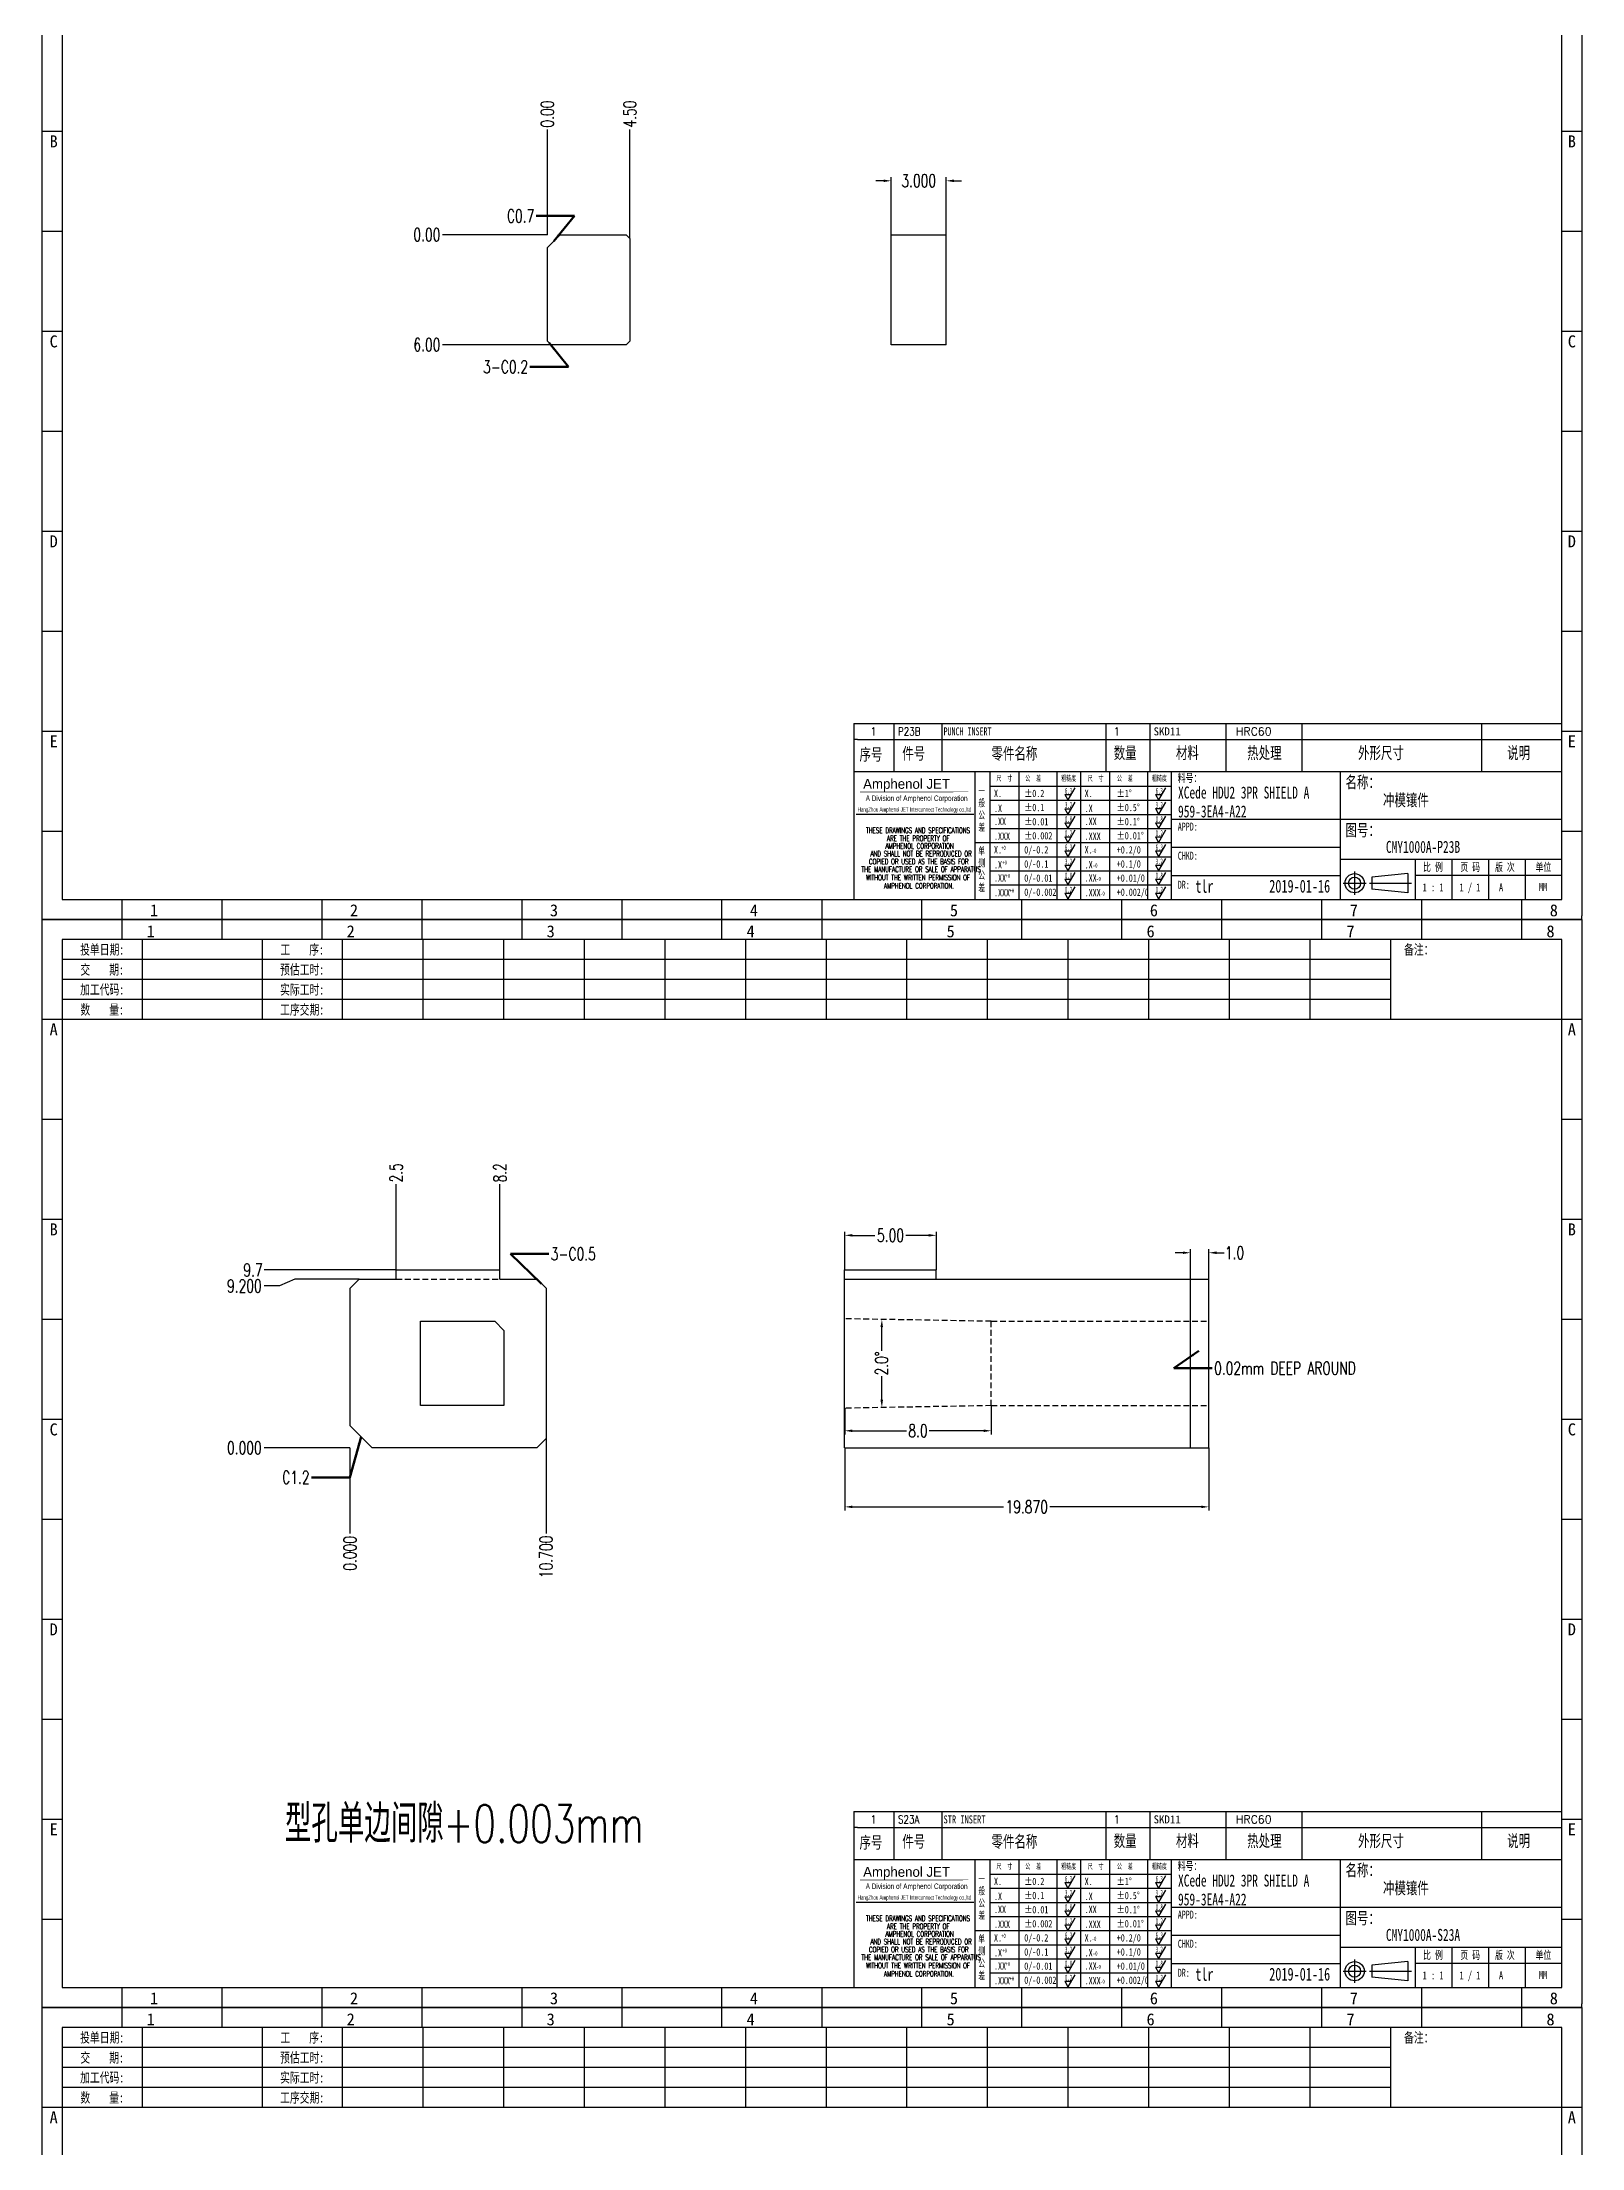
# Model space of a CAD drawing. Header units: millimetres. Extents: x -2852 to 5627, y -2271 to 1849.
# Drawn here: x -2474.4 to -2390.4, y -15.9 to 99 of the extents above; entities that cross this region are included whole.
import ezdxf
from ezdxf.enums import TextEntityAlignment as Align

# ---------------------------------------------------------------- set-up
doc = ezdxf.new("R2010")
doc.units = ezdxf.units.MM
doc.header["$PDSIZE"] = 3
doc.linetypes.add('DASHED2', pattern=[9.525, 6.35, -3.175])
for name, color, linetype in [('1', 7, 'Continuous'), ('11', 4, 'DASHED2'), ('41', 1, 'Continuous'), ('PUNCH', 1, 'Continuous')]:
    doc.layers.add(name, color=color, linetype=linetype)
doc.styles.add('CH', font='仿宋_GB2312_0.ttf')
doc.styles.add('jet01', font='simplex.shx', dxfattribs={"width": 0.7, "bigfont": 'hztxt.shx'})
doc.styles.add('jet02', font='simplex.shx', dxfattribs={"width": 0.7})
doc.styles.add('SIMPLEX', font='SIMPLEX')
doc.styles.get("Standard").update_dxf_attribs({"font": '仿宋_GB2312_0.ttf', "width": 0.7})
doc.styles.add('TEXTSTYLE_1', font='TRIUMB.TTF')
doc.styles.add('TEXTSTYLE_2', font='TRIUM.TTF')
doc.styles.add('tk', font='', dxfattribs={"width": 0.7})
doc.styles.add('tk 2', font='仿宋_GB2312_0.ttf', dxfattribs={"width": 0.65})
doc.styles.add('tk 4', font='simplex.shx', dxfattribs={"width": 0.65, "bigfont": 'bigfont.shx'})
doc.styles.get('tk').set_extended_font_data('NSimSun')
doc.dimstyles.new('jet02', dxfattribs={"dimtxt": 3.5, "dimasz": 2.1, "dimexe": 1, "dimexo": 0, "dimgap": 0.5, "dimtad": 0, "dimtoh": 1, "dimdec": 3, "dimzin": 9, "dimdsep": 46, "dimtxsty": 'jet02', "dimcen": 0, "dimclrt": 256, "dimazin": 2, "dimtfac": 1, "dimtdec": 3, "dimtofl": 0, "dimtmove": 0, "dimatfit": 1, "dimfxl": 0, "dimarcsym": 0})

# ---------------------------------------------------------------- blocks, each defined once
blk = doc.blocks.new('*D84')
at = {"layer": '41', "ltscale": 0.05}
for p, q in [((-1515.42, -2420.43), (-1515.42, -2418.34)), ((-1515, -2418.54), (-1513.77, -2418.54)), ((-1510.84, -2418.54), (-1512.08, -2418.54)), ((-1510.42, -2420.43), (-1510.42, -2418.34))]:
    blk.add_line(p, q, dxfattribs=at)
for points in [[(-1515, -2418.47), (-1515, -2418.61), (-1515.42, -2418.54)], [(-1510.84, -2418.47), (-1510.84, -2418.61), (-1510.42, -2418.54)]]:
    blk.add_solid(points, dxfattribs=at)
at = {"layer": 'Defpoints', "color": 0, "ltscale": 0.05}
for p in [(-1510.42, -2418.54), (-1515.42, -2420.43), (-1510.42, -2420.43)]:
    blk.add_point(p, dxfattribs=at)
at = {"layer": '41', "ltscale": 0.05, "insert": (-1512.92, -2418.54), "char_height": 0.7, "attachment_point": 5, "style": 'jet02'}
blk.add_mtext('5.00', dxfattribs=at)
blk = doc.blocks.new('A3-N')
at = {"layer": '1', "color": 1}
for p, q in [((0, 0), (0, 296.73)), ((0, 296.73), (420, 296.73)), ((21.82, 291.27), (21.82, 296.73)), ((49.09, 291.27), (49.09, 296.73)), ((76.36, 291.27), (76.36, 296.73)), ((103.64, 291.27), (103.64, 296.73)), ((103.64, 291.27), (103.64, 296.73)), ((103.64, 291.27), (103.64, 296.73)), ((130.91, 291.27), (130.91, 296.73)), ((158.18, 291.27), (158.18, 296.73)), ((185.45, 291.27), (185.45, 296.73)), ((212.73, 291.27), (212.73, 296.73)), ((240, 291.27), (240, 296.73)), ((267.27, 291.27), (267.27, 296.73)), ((294.55, 291.27), (294.55, 296.73)), ((321.82, 291.27), (321.82, 296.73)), ((349.09, 291.27), (349.09, 296.73)), ((376.36, 291.27), (376.36, 296.73)), ((403.64, 291.27), (403.64, 296.73)), ((420, 296.73), (420, 1)), ((5.45, 269.45), (0, 269.45)), ((420, 269.45), (414.55, 269.45)), ((5.45, 242.18), (0, 242.18)), ((420, 242.18), (414.55, 242.18)), ((5.45, 214.91), (0, 214.91)), ((420, 214.91), (414.55, 214.91)), ((5.45, 187.64), (0, 187.64)), ((420, 187.64), (414.55, 187.64)), ((5.45, 160.36), (0, 160.36)), ((420, 160.36), (414.55, 160.36)), ((5.45, 133.09), (0, 133.09)), ((420, 133.09), (414.55, 133.09)), ((5.45, 105.82), (0, 105.82)), ((420, 105.82), (414.55, 105.82)), ((5.45, 78.55), (0, 78.55)), ((420, 78.55), (414.55, 78.55)), ((5.45, 51.27), (0, 51.27)), ((222.45, 49.09), (221.45, 49.09)), ((221.45, 49.09), (221.45, 40.36)), ((222.45, 49.09), (414.55, 49.09)), ((232.36, 49.09), (232.36, 40.36)), ((245.45, 49.09), (245.45, 40.36)), ((290.18, 49.09), (290.18, 40.36)), ((302.18, 49.09), (302.18, 40.36)), ((322.91, 49.09), (322.91, 40.36)), ((343.64, 49.09), (343.64, 40.36)), ((392.73, 40.36), (392.73, 49.09)), ((420, 51.27), (414.55, 51.27)), ((258.55, 40.36), (258.55, 5.44)), ((266.45, 40.36), (266.45, 5.44)), ((276.78, 40.36), (276.78, 5.45)), ((291.18, 40.36), (291.18, 5.45)), ((301.51, 40.37), (301.51, 5.46)), ((308.01, 40.36), (308.01, 5.45)), ((354.09, 40.36), (354.09, 5.45)), ((308.01, 32.39), (258.55, 32.39)), ((5.45, 24), (0, 24)), ((308.01, 28.54), (258.55, 28.54)), ((308.01, 24.69), (258.55, 24.69)), ((414.55, 27.27), (308.01, 27.27)), ((420, 24), (414.55, 24)), ((354.09, 19.63), (308.01, 19.63)), ((308.01, 16.99), (258.55, 16.99)), ((308.01, 13.14), (258.55, 13.14)), ((308.01, 11.99), (354.09, 11.99)), ((414.55, 16.36), (354.09, 16.36)), ((372.51, 12.49), (362.69, 11.5)), ((362.69, 11.5), (362.69, 8.23)), ((372.51, 12.49), (372.51, 7.25)), ((374.55, 16.36), (374.55, 5.45)), ((414.55, 12), (374.55, 12)), ((384.55, 16.36), (384.55, 5.45)), ((394.55, 16.36), (394.55, 5.45)), ((404.55, 16.36), (404.55, 5.45)), ((308.01, 9.29), (258.55, 9.29)), ((372.51, 7.25), (362.69, 8.23)), ((1, 0), (0, 0)), ((420, 0), (1, 0)), ((21.82, 0), (21.82, 5.45)), ((49.09, 0), (49.09, 5.45)), ((76.36, 0), (76.36, 5.45)), ((103.64, 0), (103.64, 5.45)), ((130.91, 0), (130.91, 5.45)), ((158.18, 0), (158.18, 5.45)), ((185.45, 0), (185.45, 5.45)), ((212.73, 0), (212.73, 5.45)), ((240, 0), (240, 5.45)), ((267.27, 0), (267.27, 5.45)), ((294.55, 0), (294.55, 5.45)), ((321.82, 0), (321.82, 5.45)), ((349.09, 0), (349.09, 5.45)), ((376.36, 0), (376.36, 5.45)), ((403.64, 0), (403.64, 5.45)), ((420, 0), (420, 1))]:
    blk.add_line(p, q, dxfattribs=at)
at = {"layer": '1'}
for p, q in [((414.55, 278.18), (414.55, 284.73)), ((221.45, 40.36), (221.45, 5.45)), ((221.45, 40.36), (414.55, 40.36)), ((221.45, 40.36), (414.55, 40.36)), ((254.41, 40.36), (254.41, 5.45)), ((283.28, 40.36), (283.28, 5.45)), ((308.01, 36.24), (258.55, 36.24)), ((222.08, 28.67), (254.12, 28.67)), ((308.01, 20.84), (254.41, 20.84))]:
    blk.add_line(p, q, dxfattribs=at)
at = {"layer": '1', "color": 1, "ltscale": 0.05}
for p, q in [((281.68, 35.84), (279.79, 32.56)), ((306.41, 35.84), (304.52, 32.56)), ((278.93, 34.04), (279.79, 32.56)), ((278.93, 34.04), (280.65, 34.04)), ((278.93, 30.19), (279.79, 28.71)), ((278.93, 30.19), (280.65, 30.19)), ((281.68, 31.99), (279.79, 28.71)), ((303.66, 34.05), (304.52, 32.56)), ((303.66, 34.05), (305.38, 34.05)), ((303.66, 30.2), (305.38, 30.2)), ((303.66, 30.2), (304.52, 28.71)), ((306.41, 31.99), (304.52, 28.71)), ((278.93, 26.34), (279.79, 24.86)), ((278.93, 26.34), (280.65, 26.34)), ((281.68, 28.14), (279.79, 24.86)), ((281.68, 24.29), (279.79, 21.01)), ((303.66, 26.35), (304.52, 24.86)), ((303.66, 26.35), (305.38, 26.35)), ((306.41, 28.14), (304.52, 24.86)), ((306.41, 24.29), (304.52, 21.01)), ((278.93, 22.49), (280.65, 22.49)), ((278.93, 22.49), (279.79, 21.01)), ((278.93, 18.66), (279.79, 17.17)), ((278.93, 18.66), (280.65, 18.66)), ((281.68, 20.45), (279.79, 17.17)), ((303.66, 22.5), (305.38, 22.5)), ((303.66, 22.5), (304.52, 21.01)), ((303.66, 18.66), (304.52, 17.18)), ((303.66, 18.66), (305.38, 18.66)), ((306.41, 20.46), (304.52, 17.18)), ((278.93, 14.81), (280.65, 14.81)), ((278.93, 14.81), (279.79, 13.32)), ((281.68, 16.6), (279.79, 13.32)), ((281.68, 12.75), (279.79, 9.47)), ((303.66, 14.81), (305.38, 14.81)), ((303.66, 14.81), (304.52, 13.33)), ((306.41, 16.61), (304.52, 13.33)), ((306.41, 12.76), (304.52, 9.48)), ((278.93, 10.96), (279.79, 9.47)), ((278.93, 10.96), (280.65, 10.96)), ((278.93, 7.11), (279.79, 5.62)), ((278.93, 7.11), (280.65, 7.11)), ((281.68, 8.9), (279.79, 5.62)), ((303.66, 10.96), (304.52, 9.48)), ((303.66, 10.96), (305.38, 10.96)), ((303.66, 7.11), (305.38, 7.11)), ((303.66, 7.11), (304.52, 5.63)), ((306.41, 8.91), (304.52, 5.63))]:
    blk.add_line(p, q, dxfattribs=at)
at = {"layer": '1', "color": 1, "ltscale": 0.1}
for p, q in [((358.01, 13.02), (358.01, 6.71)), ((354.86, 9.87), (361.17, 9.87)), ((362.03, 9.87), (373.54, 9.87))]:
    blk.add_line(p, q, dxfattribs=at)
at = {"layer": '1'}
blk.add_lwpolyline([(221.45, 5.45), (414.55, 5.45), (414.55, 291.27), (5.45, 291.27), (5.45, 5.45), (414.55, 5.45)], dxfattribs=at)
at = {"layer": '1', "color": 7, "linetype": 'Continuous', "const_width": 0.123}
blk.add_lwpolyline([(223.11, 34.74), (252.6, 34.76)], dxfattribs=at)
at = {"layer": '1', "color": 1}
for radius in [2.62, 1.64]:
    blk.add_circle((358.01, 9.87), radius, dxfattribs=at)
at = {"layer": '41'}
for p, q in [((27.27, 291.27), (27.27, 269.45)), ((60, 291.27), (60, 269.45)), ((81.82, 291.27), (81.82, 269.45)), ((103.82, 291.27), (103.82, 269.45)), ((125.82, 291.27), (125.82, 269.45)), ((147.82, 291.27), (147.82, 269.45)), ((169.82, 291.27), (169.82, 269.45)), ((191.82, 291.27), (191.82, 269.45)), ((213.82, 291.27), (213.82, 269.45)), ((235.82, 291.27), (235.82, 269.45)), ((257.82, 291.27), (257.82, 269.45)), ((279.82, 291.27), (279.82, 269.45)), ((301.82, 291.27), (301.82, 269.45)), ((323.82, 291.27), (323.82, 269.45)), ((345.82, 291.27), (345.82, 269.45)), ((367.82, 291.27), (367.82, 269.45)), ((367.82, 285.82), (5.45, 285.82)), ((367.82, 280.36), (5.45, 280.36)), ((367.82, 274.91), (5.45, 274.91)), ((414.55, 269.45), (5.45, 269.45))]:
    blk.add_line(p, q, dxfattribs=at)
at = {"layer": '1', "color": 1}
for s, p in [('1', (29.64, 295.11)), ('2', (84.18, 295.11)), ('3', (138.73, 295.11)), ('4', (193.27, 295.11)), ('5', (247.82, 295.11)), ('6', (302.36, 295.11)), ('7', (356.91, 295.11)), ('8', (411.45, 295.11)), ('1', (30.53, 4.11)), ('2', (85.08, 4.11)), ('3', (139.62, 4.11)), ('4', (194.17, 4.11)), ('5', (248.72, 4.11)), ('6', (303.26, 4.11)), ('7', (357.81, 4.11)), ('8', (412.35, 4.11))]:
    blk.add_text(s, height=3.27, dxfattribs=at).set_placement(p, align=Align.TOP_CENTER)
at = {"layer": '1', "style": 'tk', "width": 0.7}
for s, p in [('投单日期:', (16.36, 288.55)), ('工    序:', (70.91, 288.55)), ('备注：', (375.51, 288.55)), ('交    期:', (16.36, 283.09)), ('预估工时:', (70.91, 283.09)), ('加工代码:', (16.36, 277.64)), ('实际工时:', (70.91, 277.64)), ('数    量:', (16.36, 272.18)), ('工序交期:', (70.91, 272.18))]:
    blk.add_text(s, height=2.727, dxfattribs=at).set_placement(p, align=Align.MIDDLE)
at = {"layer": '1', "color": 1}
for s, p in [('A', (2.04, 268.36)), ('B', (2.04, 213.82)), ('C', (2.04, 159.27)), ('D', (2.04, 104.73)), ('E', (2.04, 50.18))]:
    blk.add_text(s, height=3.27, dxfattribs=at).set_placement(p, align=Align.TOP_LEFT)
for s, p in [('A', (418.37, 268.36)), ('B', (418.37, 213.82)), ('C', (418.37, 159.27)), ('D', (418.37, 104.73)), ('E', (418.37, 50.18))]:
    blk.add_text(s, height=3.27, dxfattribs=at).set_placement(p, align=Align.TOP_RIGHT)
at = {"layer": '1', "color": 1, "style": 'tk 2', "width": 0.7}
for s, height, p in [('序号', 3.273, (222.96, 43.34)), ('件号', 3.273, (234.62, 43.61)), ('零件名称', 3.273, (258.97, 43.61)), ('数量', 3.273, (292.3, 43.78)), ('材料', 3.273, (309.27, 43.78)), ('热处理', 3.273, (328.71, 43.78)), ('外形尺寸', 3.273, (358.94, 43.78)), ('说明', 3.273, (399.61, 43.78)), ('料号：', 2.182, (309.77, 37.46)), ('名称：', 3.273, (355.52, 35.79)), ('图号：', 3.273, (355.52, 22.7)), ('比 例', 2.182, (376.69, 13.18)), ('页 码', 2.182, (386.85, 13.18)), ('版 次', 2.182, (396.31, 13.18)), ('单位', 2.182, (407.35, 13.18))]:
    blk.add_text(s, height=height, dxfattribs=at).set_placement(p)
at = {"layer": '1', "color": 7, "linetype": 'Continuous', "style": 'TEXTSTYLE_1'}
blk.add_text('Amphenol JET', height=2.7, dxfattribs=at).set_placement((223.96, 35.61))
at = {"layer": '1', "color": 1, "style": 'tk 2', "width": 0.7}
for s, p in [('X.', (259.64, 34.37)), ('%%P0.2', (267.9, 34.37)), ('X.', (284.37, 34.37)), ('%%P1%%D', (293.12, 34.37)), ('.X', (259.64, 30.28)), ('%%P0.1', (267.9, 30.52)), ('.X', (284.37, 30.28)), ('%%P0.5%%D', (293.12, 30.52)), ('.XX', (259.64, 26.71)), ('.XXX', (259.64, 22.68)), ('%%P0.01', (267.9, 26.67)), ('%%P0.002', (267.9, 22.82)), ('.XX', (284.37, 26.71)), ('.XXX', (284.37, 22.68)), ('%%P0.1%%D', (293.12, 26.67)), ('%%P0.01%%D', (293.12, 22.82)), ('X.', (259.64, 18.97)), ('0/-0.2', (267.9, 18.97)), ('X.', (284.37, 18.97)), ('+0.2/0', (293.12, 18.97)), ('.X', (259.64, 14.88)), ('.XX', (259.64, 11.31)), ('0/-0.1', (267.9, 15.12)), ('0/-0.01', (267.9, 11.27)), ('.X', (284.37, 14.88)), ('.XX', (284.37, 11.31)), ('+0.1/0', (293.12, 15.12)), ('+0.01/0', (293.12, 11.27)), ('.XXX', (259.64, 7.28)), ('0/-0.002', (267.9, 7.42)), ('.XXX', (284.37, 7.28)), ('+0.002/0', (293.12, 7.42))]:
    blk.add_text(s, height=2, dxfattribs=at).set_placement(p, align=Align.MIDDLE_LEFT)
at = {"layer": '1', "color": 1, "ltscale": 0.05, "style": 'tk 2', "width": 0.5}
for s, p in [('6.3', (279.01, 34.26)), ('6.3', (303.74, 34.27)), ('3.2', (279.01, 30.41)), ('3.2', (303.74, 30.42)), ('0.8', (279.01, 26.56)), ('0.2', (279.01, 22.71)), ('0.8', (303.74, 26.57)), ('0.2', (303.74, 22.72)), ('6.3', (279.01, 18.87)), ('6.3', (303.74, 18.88)), ('3.2', (279.01, 15.02)), ('0.8', (279.01, 11.17)), ('3.2', (303.74, 15.03)), ('0.8', (303.74, 11.18)), ('0.2', (279.01, 7.32)), ('0.2', (303.74, 7.33))]:
    blk.add_text(s, height=1.6, dxfattribs=at).set_placement(p)
at = {"layer": '1', "color": 7, "linetype": 'Continuous'}
for s, height, style, width, p in [('HangZhou Amphenol JET Interconnect Technology co.,ltd ', 1.2, 'TEXTSTYLE_2', 0.6, (222.47, 29.36)), ('A Division of Amphenol Corporation', 1.5, 'TEXTSTYLE_2', 0.7, (224.64, 32.29)), ('THESE DRAWINGS AND SPECIFICATIONS', 1.5, 'tk 4', 0.6, (224.73, 23.52)), ('AND SHALL NOT BE REPRODUCED OR', 1.5, 'tk 4', 0.6, (225.95, 17.17)), ('AMPHENOL CORPORATION', 1.5, 'tk 4', 0.6, (230.04, 19.27)), ('ARE THE PROPERTY OF', 1.5, 'tk 4', 0.6, (230.45, 21.35)), ('THE MANUFACTURE OR SALE OF APPARATUS', 1.5, 'tk 4', 0.6, (223.5, 12.92)), ('WITHOUT THE WRITTEN PERMISSION OF', 1.5, 'tk 4', 0.6, (224.73, 10.67)), ('COPIED OR USED AS THE BASIS FOR', 1.5, 'tk 4', 0.6, (225.54, 15.02)), ('AMPHENOL CORPORATION.', 1.5, 'tk 4', 0.6, (229.63, 8.4))]:
    blk.add_text(s, height=height, dxfattribs=dict(at, style=style, width=width)).set_placement(p)
at = {"layer": '1', "style": 'tk 2', "width": 0.7}
for s, p in [('APPD:', (309.77, 24.21)), ('CHKD:', (309.77, 16.27)), ('DR:', (309.77, 8.35))]:
    blk.add_text(s, height=2.182, dxfattribs=at).set_placement(p)
at = {"layer": '1', "color": 7, "style": 'tk 2', "width": 0.7}
blk.add_text('MM', height=2.182, dxfattribs=at).set_placement((408.31, 7.75))
at = {"layer": '1', "ltscale": 0.05, "char_height": 2, "width": 2.5195, "attachment_point": 1, "style": 'tk 2'}
for s, insert in [('一般公差', (255.39, 36.11)), ('单侧公差', (255.39, 19.71))]:
    blk.add_mtext(s, dxfattribs=dict(at, insert=insert))
at = {"layer": '1', "color": 1, "ltscale": 0.05, "char_height": 1.5, "width": 6.3627, "attachment_point": 1, "style": 'tk 2'}
for s, insert in [('尺  寸', (260.31, 39.25)), ('公  差', (268.17, 39.25)), ('粗糙度', (277.98, 39.25)), ('尺  寸', (285.2, 39.25)), ('公  差', (293.18, 39.25)), ('粗糙度', (302.71, 39.26))]:
    blk.add_mtext(s, dxfattribs=dict(at, insert=insert))
at = {"layer": '1', "color": 1, "ltscale": 0.05, "char_height": 1.2, "width": 5.1396, "attachment_point": 1, "line_spacing_factor": 0.8, "style": 'tk 2'}
for s, insert in [('+0', (261.58, 20.13)), ('-0', (286.31, 19.33)), ('+0', (261.88, 16.09)), ('+0', (262.79, 12.45)), ('-0', (286.61, 15.29)), ('-0', (287.51, 11.65)), ('+0', (263.87, 8.44)), ('-0', (288.59, 7.64))]:
    blk.add_mtext(s, dxfattribs=dict(at, insert=insert))
at = {"layer": '1', "style": 'tk 2', "width": 0.7}
for tag, p in [('PATR-NO1', (309.84, 32.96)), ('PATR-NO2', (309.84, 27.81)), ('TITLE', (365.74, 30.9)), ('DWG-NO:', (366.54, 18.14))]:
    blk.add_attdef(tag, p, '', height=3.27, dxfattribs=at)
at = {"layer": '1', "color": 1, "style": 'tk 2', "width": 0.7}
for tag, p in [('DRAW', (314.55, 7.27)), ('DATE', (334.72, 7.32))]:
    blk.add_attdef(tag, p, '', height=3.49, dxfattribs=at)
at = {"layer": '1', "style": 'tk 2', "width": 0.7}
for tag, p in [('SCALE', (376.55, 8.73)), ('SHEET', (386.6, 8.72)), ('REV', (397.38, 8.73))]:
    blk.add_attdef(tag, text='', height=2.18, dxfattribs=at).set_placement(p, align=Align.MIDDLE_LEFT)
blk = doc.blocks.new('FB3')
at = {"layer": '1', "color": 1}
for p, q in [((0, 4.36), (193.09, 4.36)), ((0, 4.36), (0, 0)), ((10.91, 4.36), (10.91, 0)), ((24, 4.36), (24, 0)), ((68.73, 4.36), (68.73, 0)), ((80.73, 4.36), (80.73, 0)), ((101.45, 4.36), (101.45, 0)), ((122.18, 4.36), (122.18, 0)), ((171.27, 0), (171.27, 4.36))]:
    blk.add_line(p, q, dxfattribs=at)
at = {"layer": '1'}
for tag, style, p in [('ITEM', 'SIMPLEX', (4.36, 2.18)), ('PARTNO', 'SIMPLEX', (12, 2.18)), ('QTY', 'SIMPLEX', (74.18, 2.18)), ('MATL', 'CH', (81.72, 2.18)), ('FINISH', 'SIMPLEX', (104.17, 2.18)), ('SPEC', 'SIMPLEX', (130.91, 2.18)), ('REMARK', 'SIMPLEX', (174.06, 2.18))]:
    blk.add_attdef(tag, text='', height=2.18, dxfattribs=dict(at, style=style)).set_placement(p, align=Align.MIDDLE_LEFT)
at = {"layer": '1', "style": 'tk', "width": 0.7}
blk.add_attdef('DIE', text='', height=2.18, dxfattribs=at).set_placement((24.43, 2.18), align=Align.MIDDLE_LEFT)
blk = doc.blocks.new('*D975')
at = {"layer": '41', "ltscale": 0.05}
blk.add_line((-1531.64, -2363.96), (-1537.36, -2363.96), dxfattribs=at)
at = {"layer": 'Defpoints', "color": 0, "ltscale": 0.05}
for p in [(-1537.36, -2363.96), (-1531.64, -2363.96), (-1531.64, -2363.96)]:
    blk.add_point(p, dxfattribs=at)
at = {"layer": '41', "ltscale": 0.05, "insert": (-1538.21, -2363.96), "char_height": 0.7, "attachment_point": 5, "style": 'jet02'}
blk.add_mtext('0.00', dxfattribs=at)
blk = doc.blocks.new('*D976')
at = {"layer": '41', "ltscale": 0.05}
blk.add_line((-1531.44, -2369.96), (-1537.36, -2369.96), dxfattribs=at)
at = {"layer": 'Defpoints', "color": 0, "ltscale": 0.05}
for p in [(-1531.64, -2363.96), (-1537.36, -2369.96), (-1531.44, -2369.96)]:
    blk.add_point(p, dxfattribs=at)
at = {"layer": '41', "ltscale": 0.05, "insert": (-1538.21, -2369.96), "char_height": 0.7, "attachment_point": 5, "style": 'jet02'}
blk.add_mtext('6.00', dxfattribs=at)
blk = doc.blocks.new('*D977')
at = {"layer": '41', "ltscale": 0.05}
blk.add_line((-1531.64, -2363.96), (-1531.64, -2358.23), dxfattribs=at)
at = {"layer": 'Defpoints', "color": 0, "ltscale": 0.05}
for p in [(-1531.64, -2358.23), (-1531.64, -2363.96), (-1531.64, -2363.96)]:
    blk.add_point(p, dxfattribs=at)
at = {"layer": '41', "ltscale": 0.05, "insert": (-1531.64, -2357.38), "char_height": 0.7, "attachment_point": 5, "rotation": 90, "style": 'jet02'}
blk.add_mtext('0.00', dxfattribs=at)
blk = doc.blocks.new('*D978')
at = {"layer": '41', "ltscale": 0.05}
blk.add_line((-1527.14, -2364.16), (-1527.14, -2358.23), dxfattribs=at)
at = {"layer": 'Defpoints', "color": 0, "ltscale": 0.05}
for p in [(-1527.14, -2358.23), (-1531.64, -2363.96), (-1527.14, -2364.16)]:
    blk.add_point(p, dxfattribs=at)
at = {"layer": '41', "ltscale": 0.05, "insert": (-1527.14, -2357.38), "char_height": 0.7, "attachment_point": 5, "rotation": 90, "style": 'jet02'}
blk.add_mtext('4.50', dxfattribs=at)
blk = doc.blocks.new('*D979')
at = {"layer": '41', "ltscale": 0.05}
for p, q in [((-1513.3, -2361.02), (-1513.72, -2361.02)), ((-1512.88, -2363.96), (-1512.88, -2360.82)), ((-1509.88, -2363.96), (-1509.88, -2360.82)), ((-1509.46, -2361.02), (-1509.04, -2361.02))]:
    blk.add_line(p, q, dxfattribs=at)
for points in [[(-1513.3, -2360.95), (-1513.3, -2361.09), (-1512.88, -2361.02)], [(-1509.46, -2360.95), (-1509.46, -2361.09), (-1509.88, -2361.02)]]:
    blk.add_solid(points, dxfattribs=at)
at = {"layer": 'Defpoints', "color": 0, "ltscale": 0.05}
for p in [(-1509.88, -2361.02), (-1512.88, -2363.96), (-1509.88, -2363.96)]:
    blk.add_point(p, dxfattribs=at)
at = {"layer": '41', "ltscale": 0.05, "insert": (-1511.38, -2361.02), "char_height": 0.7, "attachment_point": 5, "style": 'jet02'}
blk.add_mtext('3.000', dxfattribs=at)
blk = doc.blocks.new('*D980')
at = {"layer": '41', "ltscale": 0.05}
blk.add_line((-1542.41, -2430.13), (-1547.09, -2430.13), dxfattribs=at)
at = {"layer": 'Defpoints', "color": 0, "ltscale": 0.05}
for p in [(-1547.09, -2430.13), (-1542.41, -2430.13), (-1542.41, -2430.13)]:
    blk.add_point(p, dxfattribs=at)
at = {"layer": '41', "ltscale": 0.05, "insert": (-1548.17, -2430.13), "char_height": 0.7, "attachment_point": 5, "style": 'jet02'}
blk.add_mtext('0.000', dxfattribs=at)
blk = doc.blocks.new('*D981')
at = {"layer": '41', "ltscale": 0.05}
for p, q in [((-1545.41, -2420.93), (-1546.25, -2421.3)), ((-1541.91, -2420.93), (-1545.41, -2420.93)), ((-1546.25, -2421.3), (-1547.09, -2421.3))]:
    blk.add_line(p, q, dxfattribs=at)
at = {"layer": 'Defpoints', "color": 0, "ltscale": 0.05}
for p in [(-1541.91, -2420.93), (-1547.09, -2421.3), (-1542.41, -2430.13)]:
    blk.add_point(p, dxfattribs=at)
at = {"layer": '41', "ltscale": 0.05, "insert": (-1548.17, -2421.3), "char_height": 0.7, "attachment_point": 5, "style": 'jet02'}
blk.add_mtext('9.200', dxfattribs=at)
blk = doc.blocks.new('*D982')
at = {"layer": '41', "ltscale": 0.05}
blk.add_line((-1539.89, -2420.43), (-1547.09, -2420.43), dxfattribs=at)
at = {"layer": 'Defpoints', "color": 0, "ltscale": 0.05}
for p in [(-1547.09, -2420.43), (-1539.89, -2420.43), (-1542.41, -2430.13)]:
    blk.add_point(p, dxfattribs=at)
at = {"layer": '41', "ltscale": 0.05, "insert": (-1547.7, -2420.43), "char_height": 0.7, "attachment_point": 5, "style": 'jet02'}
blk.add_mtext('9.7', dxfattribs=at)
blk = doc.blocks.new('*D983')
at = {"layer": '41', "ltscale": 0.05}
blk.add_line((-1542.41, -2430.13), (-1542.41, -2434.81), dxfattribs=at)
at = {"layer": 'Defpoints', "color": 0, "ltscale": 0.05}
for p in [(-1542.41, -2430.13), (-1542.41, -2430.13), (-1542.41, -2434.81)]:
    blk.add_point(p, dxfattribs=at)
at = {"layer": '41', "ltscale": 0.05, "insert": (-1542.41, -2435.89), "char_height": 0.7, "attachment_point": 5, "rotation": 90, "style": 'jet02'}
blk.add_mtext('0.000', dxfattribs=at)
blk = doc.blocks.new('*D984')
at = {"layer": '41', "ltscale": 0.05}
blk.add_line((-1531.71, -2429.63), (-1531.71, -2434.81), dxfattribs=at)
at = {"layer": 'Defpoints', "color": 0, "ltscale": 0.05}
for p in [(-1542.41, -2430.13), (-1531.71, -2429.63), (-1531.71, -2434.81)]:
    blk.add_point(p, dxfattribs=at)
at = {"layer": '41', "ltscale": 0.05, "insert": (-1531.71, -2436.08), "char_height": 0.7, "attachment_point": 5, "rotation": 90, "style": 'jet02'}
blk.add_mtext('10.700', dxfattribs=at)
blk = doc.blocks.new('*D985')
at = {"layer": '41', "ltscale": 0.05}
blk.add_line((-1539.89, -2420.43), (-1539.89, -2415.75), dxfattribs=at)
at = {"layer": 'Defpoints', "color": 0, "ltscale": 0.05}
for p in [(-1539.89, -2415.75), (-1539.89, -2420.43), (-1542.41, -2430.13)]:
    blk.add_point(p, dxfattribs=at)
at = {"layer": '41', "ltscale": 0.05, "insert": (-1539.89, -2415.13), "char_height": 0.7, "attachment_point": 5, "rotation": 90, "style": 'jet02'}
blk.add_mtext('2.5', dxfattribs=at)
blk = doc.blocks.new('*D986')
at = {"layer": '41', "ltscale": 0.05}
blk.add_line((-1534.23, -2420.43), (-1534.23, -2415.75), dxfattribs=at)
at = {"layer": 'Defpoints', "color": 0, "ltscale": 0.05}
for p in [(-1534.23, -2415.75), (-1534.23, -2420.43), (-1542.41, -2430.13)]:
    blk.add_point(p, dxfattribs=at)
at = {"layer": '41', "ltscale": 0.05, "insert": (-1534.23, -2415.13), "char_height": 0.7, "attachment_point": 5, "rotation": 90, "style": 'jet02'}
blk.add_mtext('8.2', dxfattribs=at)
blk = doc.blocks.new('*D987')
at = {"layer": '41', "ltscale": 0.05}
for p, q in [((-1515.42, -2430.13), (-1515.42, -2433.55)), ((-1495.55, -2430.13), (-1495.55, -2433.55)), ((-1515, -2433.35), (-1506.75, -2433.35)), ((-1495.97, -2433.35), (-1504.22, -2433.35))]:
    blk.add_line(p, q, dxfattribs=at)
for points in [[(-1515, -2433.28), (-1515, -2433.42), (-1515.42, -2433.35)], [(-1495.97, -2433.28), (-1495.97, -2433.42), (-1495.55, -2433.35)]]:
    blk.add_solid(points, dxfattribs=at)
at = {"layer": 'Defpoints', "color": 0, "ltscale": 0.05}
for p in [(-1515.42, -2430.13), (-1495.55, -2430.13), (-1515.42, -2433.35)]:
    blk.add_point(p, dxfattribs=at)
at = {"layer": '41', "ltscale": 0.05, "insert": (-1505.49, -2433.35), "char_height": 0.7, "attachment_point": 5, "style": 'jet02'}
blk.add_mtext('19.870', dxfattribs=at)
blk = doc.blocks.new('*D988')
at = {"layer": '41', "ltscale": 0.05}
for p, q in [((-1515.42, -2427.97), (-1515.42, -2429.4)), ((-1507.42, -2427.83), (-1507.42, -2429.4)), ((-1515, -2429.2), (-1512.04, -2429.2)), ((-1507.84, -2429.2), (-1510.81, -2429.2))]:
    blk.add_line(p, q, dxfattribs=at)
for points in [[(-1515, -2429.13), (-1515, -2429.27), (-1515.42, -2429.2)], [(-1507.84, -2429.13), (-1507.84, -2429.27), (-1507.42, -2429.2)]]:
    blk.add_solid(points, dxfattribs=at)
at = {"layer": 'Defpoints', "color": 0, "ltscale": 0.05}
for p in [(-1515.42, -2427.97), (-1507.42, -2427.83), (-1515.42, -2429.2)]:
    blk.add_point(p, dxfattribs=at)
at = {"layer": '41', "ltscale": 0.05, "insert": (-1511.42, -2429.2), "char_height": 0.7, "attachment_point": 5, "style": 'jet02'}
blk.add_mtext('8.0', dxfattribs=at)
blk = doc.blocks.new('*D989')
at = {"layer": '41', "ltscale": 0.05}
for p, q in [((-1496.97, -2419.49), (-1497.39, -2419.49)), ((-1496.55, -2420.93), (-1496.55, -2419.29)), ((-1495.55, -2420.93), (-1495.55, -2419.29)), ((-1495.13, -2419.49), (-1494.71, -2419.49))]:
    blk.add_line(p, q, dxfattribs=at)
for points in [[(-1496.97, -2419.42), (-1496.97, -2419.56), (-1496.55, -2419.49)], [(-1495.13, -2419.42), (-1495.13, -2419.56), (-1495.55, -2419.49)]]:
    blk.add_solid(points, dxfattribs=at)
at = {"layer": 'Defpoints', "color": 0, "ltscale": 0.05}
for p in [(-1495.55, -2419.49), (-1496.55, -2420.93), (-1495.55, -2420.93)]:
    blk.add_point(p, dxfattribs=at)
at = {"layer": '41', "ltscale": 0.05, "insert": (-1494.15, -2419.49), "char_height": 0.7, "attachment_point": 5, "style": 'jet02'}
blk.add_mtext('1.0', dxfattribs=at)
blk = doc.blocks.new('*D990')
at = {"layer": '41', "ltscale": 0.05}
for start, end in [(179.1747, 179.7109), (180.2891, 180.8253)]:
    blk.add_arc((-1375.66, -2425.53), 137.76, start, end, dxfattribs=at)
for points in [[(-1513.47, -2423.54), (-1513.33, -2423.55), (-1513.39, -2423.13)], [(-1513.33, -2427.51), (-1513.47, -2427.51), (-1513.39, -2427.93)]]:
    blk.add_solid(points, dxfattribs=at)
at = {"layer": 'Defpoints', "color": 0, "ltscale": 0.05}
for p in [(-1515.42, -2423.09), (-1507.42, -2423.23), (-1513.41, -2424.73), (-1515.42, -2427.97), (-1507.42, -2427.83)]:
    blk.add_point(p, dxfattribs=at)
at = {"layer": '41', "ltscale": 0.05, "insert": (-1513.41, -2425.53), "char_height": 0.7, "attachment_point": 5, "rotation": 90, "style": 'jet02'}
blk.add_mtext('2.0°', dxfattribs=at)

msp = doc.modelspace()

# ---------------------------------------------------------------- linework, layer by layer
at = {"layer": '1', "ltscale": 0.05}
for p, q in [((-2446.8435, 87.7714), (-2446.1435, 88.4714)), ((-2446.1435, 88.4714), (-2442.5435, 88.4714)), ((-2442.5435, 88.4714), (-2442.3435, 88.2714)), ((-2428.085, 82.4714), (-2428.085, 88.4714)), ((-2428.085, 88.4714), (-2425.085, 88.4714)), ((-2425.085, 82.4714), (-2425.085, 88.4714)), ((-2446.8435, 82.6714), (-2446.8435, 87.7714)), ((-2442.3435, 88.2714), (-2442.3435, 82.6714)), ((-2446.6435, 82.4714), (-2446.8435, 82.6714)), ((-2442.5435, 82.4714), (-2446.6435, 82.4714)), ((-2442.3435, 82.6714), (-2442.5435, 82.4714)), ((-2425.085, 82.4714), (-2428.085, 82.4714)), ((-2455.0939, 31.5004), (-2455.0939, 32.0004)), ((-2455.0939, 32.0004), (-2449.4339, 32.0004)), ((-2449.4339, 31.5004), (-2449.4339, 32.0004)), ((-2430.6296, 32.0004), (-2425.6296, 32.0004)), ((-2430.6296, 22.3004), (-2430.6296, 32.0004)), ((-2430.6296, 31.5004), (-2410.7596, 31.5004)), ((-2425.6296, 31.5004), (-2425.6296, 32.0004)), ((-2410.7596, 22.3004), (-2410.7596, 31.5004)), ((-2430.6296, 22.3004), (-2410.7596, 22.3004))]:
    msp.add_line(p, q, dxfattribs=at)
at = {"layer": '1', "color": 3, "ltscale": 0.05}
msp.add_line((-2411.7596, 22.3004), (-2411.7596, 31.5004), dxfattribs=at)
at = {"layer": '1', "ltscale": 0.05}
msp.add_lwpolyline([(-2449.4339, 31.5004), (-2447.4139, 31.5004), (-2446.9139, 31.0004), (-2446.9139, 22.8004), (-2447.4139, 22.3004), (-2456.4139, 22.3004), (-2457.6139, 23.5004), (-2457.6139, 31.0004), (-2457.1139, 31.5004), (-2455.0939, 31.5004)], dxfattribs=at)
at = {"layer": '11', "ltscale": 0.05}
for p, q in [((-2455.0939, 31.5004), (-2449.4339, 31.5004)), ((-2422.6296, 29.2004), (-2430.6296, 29.34)), ((-2422.6296, 29.2004), (-2410.7596, 29.2004)), ((-2422.6296, 24.6004), (-2422.6296, 29.2004)), ((-2422.6296, 24.6004), (-2430.6296, 24.4607)), ((-2422.6296, 24.6004), (-2410.7596, 24.6004))]:
    msp.add_line(p, q, dxfattribs=at)
at = {"layer": 'PUNCH', "ltscale": 0.05}
msp.add_lwpolyline([(-2453.7639, 24.6004), (-2453.7639, 29.2004), (-2449.7139, 29.2004), (-2449.2139, 28.7004), (-2449.2139, 24.6004)], close=True, dxfattribs=at)

# ---------------------------------------------------------------- block references
at = {"layer": '1', "ltscale": 0.05, "xscale": 0.2000000000000455, "yscale": 0.2000000000000455, "zscale": 0.2000000000000455}
for p, values in [((-2474.4107, 51.1237), {'DWG-NO:': 'CMY1000A-P23B', 'TITLE': '冲模镶件', 'REV': 'A', 'SHEET': '1 / 1', 'DRAW': 'tlr', 'DATE': '2019-01-16', 'PATR-NO1': 'XCede HDU2 3PR SHIELD A', 'PATR-NO2': '959-3EA4-A22', 'SCALE': '1 : 1'}), ((-2474.4107, -8.2217), {'DWG-NO:': 'CMY1000A-S23A', 'TITLE': '冲模镶件', 'REV': 'A', 'SHEET': '1 / 1', 'DRAW': 'tlr', 'DATE': '2019-01-16', 'PATR-NO1': 'XCede HDU2 3PR SHIELD A', 'PATR-NO2': '959-3EA4-A22', 'SCALE': '1 : 1'}), ((-2474.4107, -67.5672), {'DWG-NO:': 'CMY1000A-D23A', 'TITLE': '冲模镶件', 'REV': 'A', 'SHEET': '1 / 1', 'DRAW': 'tlr', 'DATE': '2019-01-16', 'PATR-NO1': 'XCede HDU2 3PR SHIELD A', 'PATR-NO2': '959-3EA4-A22', 'SCALE': '1 : 1'})]:
    msp.add_blockref('A3-N', p, dxfattribs=at).add_auto_attribs(values)
at = {"layer": '1', "ltscale": 0.05}
ref = msp.add_blockref('FB3', (-2430.1198, 60.9419), dxfattribs=dict(at, xscale=0.2000000000000455, yscale=0.2000000000000455, zscale=0.2000000000000455))
ref.add_attrib('PARTNO', 'P23B', dxfattribs={"height": 0.43636, "style": 'SIMPLEX', "width": 0.8}).set_placement((-2427.7198, 61.3783), align=Align.MIDDLE_LEFT)
ref.add_attrib('ITEM', '1', dxfattribs={"height": 0.4364, "style": 'SIMPLEX'}).set_placement((-2429.2471, 61.3783), align=Align.MIDDLE_LEFT)
ref.add_attrib('DIE', 'PUNCH INSERT', dxfattribs={"height": 0.436364, "style": 'tk', "width": 0.7}).set_placement((-2425.2338, 61.3783), align=Align.MIDDLE_LEFT)
ref.add_attrib('QTY', '1', dxfattribs={"height": 0.4364, "style": 'SIMPLEX'}).set_placement((-2415.9599, 61.3783), align=Align.MIDDLE_LEFT)
ref.add_attrib('MATL', 'SKD11', dxfattribs={"height": 0.43636, "style": 'CH'}).set_placement((-2413.7766, 61.3783), align=Align.MIDDLE_LEFT)
ref.add_attrib('FINISH', 'HRC60', dxfattribs={"height": 0.43636, "style": 'SIMPLEX'}).set_placement((-2409.2853, 61.3783), align=Align.MIDDLE_LEFT)
ref = msp.add_blockref('FB3', (-2430.1198, 1.5965), dxfattribs=dict(at, xscale=0.2000000000000455, yscale=0.2000000000000455, zscale=0.2000000000000455))
ref.add_attrib('PARTNO', 'S23A', dxfattribs={"height": 0.43636, "style": 'SIMPLEX', "width": 0.8}).set_placement((-2427.7198, 2.0328), align=Align.MIDDLE_LEFT)
ref.add_attrib('ITEM', '1', dxfattribs={"height": 0.4364, "style": 'SIMPLEX'}).set_placement((-2429.2471, 2.0328), align=Align.MIDDLE_LEFT)
ref.add_attrib('DIE', 'STR INSERT', dxfattribs={"height": 0.43636, "style": 'tk', "width": 0.7}).set_placement((-2425.2338, 2.0328), align=Align.MIDDLE_LEFT)
ref.add_attrib('QTY', '1', dxfattribs={"height": 0.4364, "style": 'SIMPLEX'}).set_placement((-2415.9599, 2.0328), align=Align.MIDDLE_LEFT)
ref.add_attrib('MATL', 'SKD11', dxfattribs={"height": 0.43636, "style": 'CH'}).set_placement((-2413.7766, 2.0328), align=Align.MIDDLE_LEFT)
ref.add_attrib('FINISH', 'HRC60', dxfattribs={"height": 0.43636, "style": 'SIMPLEX'}).set_placement((-2409.2853, 2.0328), align=Align.MIDDLE_LEFT)

# ---------------------------------------------------------------- texts
at = {"layer": '1', "ltscale": 0.05, "style": 'jet01', "width": 0.7}
msp.add_text('型孔单边间隙+0.003mm', height=2.064003, dxfattribs=at).set_placement((-2461.1671, 0.769))
at = {"layer": '41', "ltscale": 0.05, "char_height": 0.7, "style": 'jet02'}
for s, insert, attachment_point in [('C0.7', (-2447.5623, 89.4939), 6), ('3-C0.2', (-2447.8961, 81.262), 6), ('3-C0.5', (-2446.6621, 32.8816), 4), ('0.02mm DEEP AROUND', (-2410.4725, 26.6432), 4), ('C1.2', (-2459.821, 20.6863), 6)]:
    msp.add_mtext(s, dxfattribs=dict(at, insert=insert, attachment_point=attachment_point))

# ---------------------------------------------------------------- dimensions: what is measured, and where the dimension line sits
at = {"layer": '41', "ltscale": 0.05}
for feature_location, offset, dtype, origin, override, picture, middle, set_off in [((-2446.8435194079, 88.4713782525), (0, 5.7288213631), 1, (-2446.8435194079, 88.4713782525), {"dimscale": 0.2, "dimtoh": 0, "dimdec": 2, "dimzin": 1, "dimclrd": 256, "dimclre": 256, "dimazin": 0, "dimatfit": 3, "dimlwd": 65535, "dimlwe": 65535}, '*D977', (-2446.8435194079, 95.0468662822), (-915.2077048823, 2452.4298167741)), ((-2442.3435, 88.2714), (0, 5.9288), 1, (-2446.8435, 88.4714), {"dimscale": 0.2, "dimtoh": 0, "dimdec": 2, "dimzin": 1, "dimclrd": 256, "dimclre": 256, "dimazin": 0, "dimatfit": 3, "dimlwd": 65535, "dimlwe": 65535}, '*D978', (-2442.3435, 95.0469), (-915.2077, 2452.4298)), ((-2446.8435194079, 88.4713782525), (-5.7288213631, 0), 0, (-2446.8435194079, 88.4713782525), {"dimscale": 0.2, "dimtoh": 0, "dimdec": 2, "dimzin": 1, "dimclrd": 256, "dimclre": 256, "dimazin": 0, "dimatfit": 3, "dimlwd": 65535, "dimlwe": 65535}, '*D975', (-2453.4190074376, 88.4713782525), (-915.2077048823, 2452.4298167741)), ((-2446.6435, 82.4714), (-5.9288, 0), 0, (-2446.8435, 88.4714), {"dimscale": 0.2, "dimtoh": 0, "dimdec": 2, "dimzin": 1, "dimclrd": 256, "dimclre": 256, "dimazin": 0, "dimatfit": 3, "dimlwd": 65535, "dimlwe": 65535}, '*D976', (-2453.419, 82.4714), (-915.2077, 2452.4298)), ((-2455.0939, 32.0004), (0, 4.6814), 1, (-2457.6139, 22.3004), {"dimscale": 0.2, "dimtoh": 0, "dimdec": 1, "dimzin": 1, "dimclrd": 256, "dimclre": 256, "dimadec": 1, "dimazin": 0, "dimatfit": 3, "dimlwd": 65535, "dimlwe": 65535}, '*D985', (-2455.0939, 37.2951), (-915.2077, 2452.4298)), ((-2449.4339, 32.0004), (0, 4.6814), 1, (-2457.6139, 22.3004), {"dimscale": 0.2, "dimtoh": 0, "dimdec": 1, "dimzin": 1, "dimclrd": 256, "dimclre": 256, "dimadec": 1, "dimazin": 0, "dimatfit": 3, "dimlwd": 65535, "dimlwe": 65535}, '*D986', (-2449.4339, 37.2951), (-915.2077, 2452.4298)), ((-2455.0939, 32.0004), (-7.2014, 0), 0, (-2457.6139, 22.3004), {"dimscale": 0.2, "dimtoh": 0, "dimdec": 1, "dimzin": 1, "dimclrd": 256, "dimclre": 256, "dimadec": 1, "dimazin": 0, "dimatfit": 3, "dimlwd": 65535, "dimlwe": 65535}, '*D982', (-2462.9086, 32.0004), (-915.2077, 2452.4298)), ((-2457.1139, 31.5004), (-5.1814, -0.375), 0, (-2457.6139, 22.3004), {"dimscale": 0.2, "dimtoh": 0, "dimzin": 1, "dimclrd": 256, "dimclre": 256, "dimadec": 3, "dimazin": 0, "dimatfit": 3, "dimlwd": 65535, "dimlwe": 65535}, '*D981', (-2463.3753, 31.1254), (-915.2077, 2452.4298)), ((-2457.6139240426, 22.3003633353), (-4.6813922985, 0), 0, (-2457.6139240426, 22.3003633353), {"dimscale": 0.2, "dimtoh": 0, "dimzin": 1, "dimclrd": 256, "dimclre": 256, "dimadec": 3, "dimazin": 0, "dimatfit": 3, "dimlwd": 65535, "dimlwe": 65535}, '*D980', (-2463.3753163411, 22.3003633353), (-915.2077048823, 2452.4298167741)), ((-2457.6139240426, 22.3003633353), (0, -4.6813922985), 1, (-2457.6139240426, 22.3003633353), {"dimscale": 0.2, "dimtoh": 0, "dimzin": 1, "dimclrd": 256, "dimclre": 256, "dimadec": 3, "dimazin": 0, "dimatfit": 3, "dimlwd": 65535, "dimlwe": 65535}, '*D983', (-2457.6139240426, 16.5389710368), (-915.2077048823, 2452.4298167741)), ((-2446.9139, 22.8004), (0, -5.1814), 1, (-2457.6139, 22.3004), {"dimscale": 0.2, "dimtoh": 0, "dimzin": 1, "dimclrd": 256, "dimclre": 256, "dimadec": 3, "dimazin": 0, "dimatfit": 3, "dimlwd": 65535, "dimlwe": 65535}, '*D984', (-2446.9139, 16.3523), (-915.2077, 2452.4298))]:
    dim = msp.add_ordinate_dim(feature_location=feature_location, offset=offset, dtype=dtype, origin=origin, dimstyle='jet02', override=override, dxfattribs=at)
    dim.commit()
    dim.dimension.update_dxf_attribs({"geometry": picture, "text_midpoint": middle, "insert": set_off})
for base, p1, p2, override, picture, middle in [((-2425.085, 91.4136), (-2428.085, 88.4714), (-2425.085, 88.4714), {"dimscale": 0.2, "dimtoh": 0, "dimzin": 1, "dimclrd": 256, "dimclre": 256, "dimadec": 3, "dimazin": 0, "dimatfit": 3, "dimlwd": 65535, "dimlwe": 65535}, '*D979', (-2426.585, 91.4136)), ((-2425.6296, 33.8907), (-2430.6296, 32.0004), (-2425.6296, 32.0004), {"dimscale": 0.2, "dimtoh": 0, "dimdec": 2, "dimzin": 1, "dimclrd": 256, "dimclre": 256, "dimazin": 0, "dimatfit": 3, "dimlwd": 65535, "dimlwe": 65535}, '*D84', (-2428.1296, 33.8907)), ((-2410.7596, 32.9355), (-2411.7596, 31.5004), (-2410.7596, 31.5004), {"dimscale": 0.2, "dimtoh": 0, "dimdec": 1, "dimzin": 1, "dimclrd": 256, "dimclre": 256, "dimadec": 1, "dimazin": 0, "dimatfit": 3, "dimlwd": 65535, "dimlwe": 65535}, '*D989', (-2409.353, 32.9355)), ((-2430.6296, 23.2284), (-2422.6296, 24.6004), (-2430.6296, 24.4607), {"dimscale": 0.2, "dimtoh": 0, "dimdec": 1, "dimzin": 1, "dimclrd": 256, "dimclre": 256, "dimadec": 1, "dimazin": 0, "dimatfit": 3, "dimlwd": 65535, "dimlwe": 65535}, '*D988', (-2426.6296, 23.2284)), ((-2430.6296, 19.0808), (-2410.7596, 22.3004), (-2430.6296, 22.3004), {"dimscale": 0.2, "dimtoh": 0, "dimzin": 1, "dimclrd": 256, "dimclre": 256, "dimadec": 3, "dimazin": 0, "dimatfit": 3, "dimlwd": 65535, "dimlwe": 65535}, '*D987', (-2420.6946, 19.0808))]:
    dim = msp.add_linear_dim(base=base, p1=p1, p2=p2, dimstyle='jet02', override=override, dxfattribs=at)
    dim.commit()
    dim.dimension.update_dxf_attribs({"geometry": picture, "text_midpoint": middle, "insert": (-915.2077, 2452.4298)})
dim = msp.add_angular_dim_2l(base=(-2428.6164, 27.7018), line1=((-2422.6296, 24.6004), (-2430.6296, 24.4607)), line2=((-2422.6296, 29.2004), (-2430.6296, 29.34)), dimstyle='jet02', override={"dimscale": 0.2, "dimtoh": 0, "dimdec": 1, "dimzin": 1, "dimclrd": 256, "dimclre": 256, "dimadec": 1, "dimazin": 0, "dimatfit": 3, "dimlwd": 65535, "dimlwe": 65535}, dxfattribs=at)
dim.commit()
dim.dimension.update_dxf_attribs({"geometry": '*D990', "text_midpoint": (-2428.6187, 26.9004), "insert": (-915.2077, 2452.4298)})

# ---------------------------------------------------------------- leaders
at = {"layer": '41', "ltscale": 0.05, "annotation_type": 0, "has_hookline": 1}
for points, override, hookline_direction, text_width in [([(-2446.4935, 88.1214), (-2445.3623, 89.4939), (-2447.4623, 89.4939)], {"dimscale": 0.2, "dimtoh": 0, "dimdec": 2, "dimzin": 1, "dimclrd": 256, "dimclre": 256, "dimazin": 0, "dimatfit": 3, "dimlwd": 65535, "dimlwe": 65535}, 1, 1.5167), ([(-2446.7435, 82.5714), (-2445.6961, 81.262), (-2447.7961, 81.262)], {"dimscale": 0.2, "dimtoh": 0, "dimdec": 2, "dimzin": 1, "dimclrd": 256, "dimclre": 256, "dimazin": 0, "dimatfit": 3, "dimlwd": 65535, "dimlwe": 65535}, 1, 2.59), ([(-2447.1639, 31.2504), (-2448.8621, 32.8816), (-2446.7621, 32.8816)], {"dimscale": 0.2, "dimtoh": 0, "dimzin": 1, "dimclrd": 256, "dimclre": 256, "dimadec": 3, "dimazin": 0, "dimatfit": 3, "dimlwd": 65535, "dimlwe": 65535}, 0, 2.59), ([(-2411.3058, 27.5838), (-2412.6725, 26.6432), (-2410.5725, 26.6432)], {"dimscale": 0.2, "dimtoh": 0, "dimdec": 1, "dimzin": 1, "dimclrd": 256, "dimclre": 256, "dimadec": 1, "dimazin": 0, "dimatfit": 3, "dimlwd": 65535, "dimlwe": 65535}, 0, 8.6567), ([(-2457.0139, 22.9004), (-2457.621, 20.6863), (-2459.721, 20.6863)], {"dimscale": 0.2, "dimtoh": 0, "dimzin": 1, "dimclrd": 256, "dimclre": 256, "dimadec": 3, "dimazin": 0, "dimatfit": 3, "dimlwd": 65535, "dimlwe": 65535}, 1, 1.4233)]:
    msp.add_leader(points, dimstyle='jet02', override=override, dxfattribs=dict(at, hookline_direction=hookline_direction, text_width=text_width))

doc.saveas('drawing.dxf')
